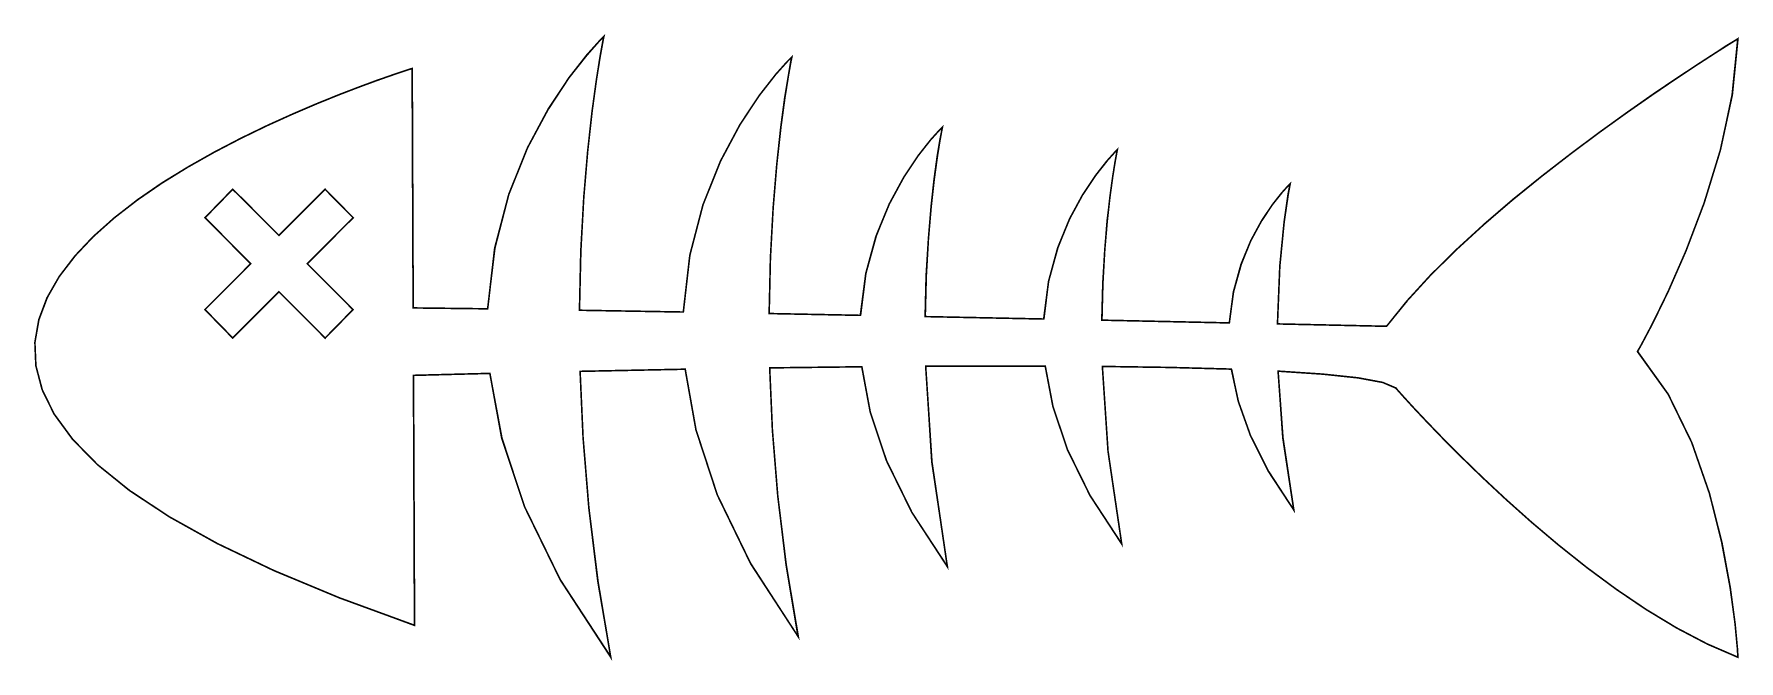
# Model space of a CAD drawing. Extents: x 0 to 6.64, y -0.01 to 2.43.
import ezdxf

# ---------------------------------------------------------------- set-up
doc = ezdxf.new("R2010")
doc.units = 0
doc.layers.get('0').update_dxf_attribs({"linetype": 'CONTINUOUS'})

msp = doc.modelspace()

# ---------------------------------------------------------------- linework, layer by layer
at = {"color": 0, "const_width": 0.00622}
for points in [[(2.2203, 2.4205), (2.202, 2.4022), (2.1534, 2.3483), (2.0844, 2.2602), (2.0043, 2.1395), (1.923, 1.9876), (1.85, 1.8061), (1.795, 1.5965), (1.7676, 1.3601), (1.4776, 1.3636), (1.4738, 2.2961), (1.4644, 2.2932), (1.4373, 2.2844), (1.3946, 2.2699), (1.3378, 2.25), (1.2689, 2.2247), (1.1897, 2.1943), (1.102, 2.1588), (1.0078, 2.1185), (0.9085, 2.0736), (0.8063, 2.0241), (0.703, 1.9703), (0.6002, 1.9123), (0.4998, 1.8503), (0.4038, 1.7844), (0.3138, 1.7148), (0.2318, 1.6418), (0.1595, 1.5653), (0.0987, 1.4857), (0.0513, 1.4031), (0.0192, 1.3175), (0.004, 1.2293), (0.0078, 1.1385), (0.0322, 1.0454), (0.079, 0.95), (0.1503, 0.8526), (0.2476, 0.7534), (0.3729, 0.6524), (0.528, 0.5499), (0.7148, 0.4459), (0.9349, 0.3408), (1.1903, 0.2345), (1.4829, 0.1274), (1.4787, 1.101), (1.7763, 1.1086), (1.8222, 0.8576), (1.9115, 0.589), (2.0508, 0.3039), (2.2471, 0.0031), (2.1971, 0.3001), (2.1617, 0.586), (2.1392, 0.8589), (2.1277, 1.1166), (2.537, 1.1249), (2.579, 0.8887), (2.6621, 0.6354), (2.7927, 0.3664), (2.9777, 0.0826), (2.9306, 0.3622), (2.8976, 0.6313), (2.8767, 0.888), (2.8662, 1.1301), (3.2249, 1.1344), (3.2579, 0.9575), (3.3213, 0.7683), (3.4199, 0.5675), (3.5582, 0.3558), (3.4981, 0.7642), (3.4738, 1.1364), (3.9395, 1.1368), (3.9695, 0.9792), (4.0264, 0.8108), (4.1143, 0.6323), (4.2374, 0.4441), (4.184, 0.8057), (4.162, 1.1357), (4.4252, 1.1318), (4.6644, 1.1253), (4.6915, 0.9997), (4.7391, 0.866), (4.8102, 0.7248), (4.9078, 0.5763), (4.8654, 0.8581), (4.8464, 1.1173), (5.02, 1.1058), (5.1576, 1.0913), (5.2541, 1.0734), (5.3047, 1.0518), (5.3128, 1.0426), (5.3361, 1.0166), (5.3736, 0.9756), (5.4243, 0.9217), (5.4868, 0.8569), (5.5601, 0.7833), (5.6431, 0.7027), (5.7345, 0.6175), (5.8334, 0.5293), (5.9386, 0.4404), (6.0489, 0.3527), (6.1632, 0.2682), (6.2803, 0.189), (6.3992, 0.1171), (6.5187, 0.0545), (6.6377, 0.0031), (6.6355, 0.0379), (6.6266, 0.133), (6.6077, 0.2745), (6.5755, 0.4487), (6.5266, 0.6415), (6.4578, 0.8393), (6.3656, 1.0282), (6.2467, 1.1941), (6.2628, 1.2228), (6.3053, 1.3032), (6.3657, 1.4271), (6.4355, 1.5863), (6.5062, 1.7727), (6.5691, 1.9778), (6.6158, 2.1936), (6.6377, 2.4118), (6.6266, 2.405), (6.5949, 2.3852), (6.5449, 2.3534), (6.4788, 2.3106), (6.399, 2.2577), (6.3077, 2.1957), (6.2073, 2.1257), (6.0999, 2.0486), (5.9881, 1.9652), (5.8739, 1.8767), (5.7596, 1.7841), (5.6478, 1.6882), (5.5405, 1.5901), (5.44, 1.4907), (5.3487, 1.391), (5.2689, 1.292), (5.2296, 1.2929), (5.1286, 1.2951), (4.9916, 1.2981), (4.844, 1.3013), (4.8532, 1.5261), (4.8701, 1.6983), (4.8863, 1.8084), (4.8936, 1.8472), (4.8842, 1.8378), (4.8594, 1.8103), (4.8239, 1.7653), (4.7827, 1.7037), (4.7404, 1.6261), (4.7021, 1.5333), (4.6725, 1.4261), (4.6565, 1.3052), (4.4207, 1.3103), (4.1603, 1.3159), (4.164, 1.4599), (4.1713, 1.5891), (4.181, 1.7025), (4.1918, 1.7984), (4.2024, 1.8755), (4.2115, 1.9324), (4.2179, 1.9675), (4.2203, 1.9795), (4.2089, 1.9682), (4.1788, 1.9347), (4.1357, 1.8799), (4.0856, 1.805), (4.0344, 1.7106), (3.9881, 1.5978), (3.9525, 1.4674), (3.9335, 1.3204), (3.4721, 1.3298), (3.4762, 1.4899), (3.4845, 1.6336), (3.4953, 1.7596), (3.5073, 1.8663), (3.5191, 1.952), (3.5292, 2.0152), (3.5364, 2.0543), (3.5391, 2.0676), (3.5264, 2.055), (3.4928, 2.0178), (3.4449, 1.957), (3.3891, 1.8736), (3.3321, 1.7686), (3.2804, 1.6432), (3.2406, 1.4982), (3.2193, 1.3347), (2.8641, 1.3417), (2.869, 1.558), (2.8796, 1.7526), (2.8938, 1.9232), (2.9098, 2.0678), (2.9256, 2.184), (2.9394, 2.2698), (2.9489, 2.3229), (2.9526, 2.341), (2.9354, 2.3238), (2.89, 2.2733), (2.8254, 2.1907), (2.7505, 2.0776), (2.6745, 1.9353), (2.6063, 1.7652), (2.5551, 1.5689), (2.5297, 1.3476), (2.1252, 1.3545), (2.1306, 1.5854), (2.1419, 1.793), (2.1573, 1.9751), (2.1744, 2.1292), (2.1914, 2.2532), (2.2061, 2.3446), (2.2164, 2.4011), (2.2203, 2.4205)], [(0.7745, 1.8256), (0.8065, 1.7941), (0.9547, 1.6458), (1.103, 1.7941), (1.1346, 1.8256), (1.1659, 1.7937), (1.2124, 1.7465), (1.2436, 1.7152), (1.2433, 1.715), (1.2436, 1.7145), (1.2186, 1.6899), (1.2124, 1.6837), (1.0648, 1.5357), (1.2124, 1.3881), (1.2433, 1.3569), (1.2124, 1.3256), (1.1659, 1.2781), (1.1346, 1.2462), (1.103, 1.2781), (0.9547, 1.4263), (0.7745, 1.2462), (0.7433, 1.2785), (0.6971, 1.3256), (0.6665, 1.3573), (0.6974, 1.3881), (0.8447, 1.5357), (0.6974, 1.684), (0.6665, 1.715), (0.6971, 1.7462), (0.7433, 1.7937), (0.7745, 1.8256)]]:
    msp.add_lwpolyline(points, close=True, dxfattribs=at)
at = {"color": 0}
for points in [[(2.2203, 2.4205), (2.202, 2.4022), (2.1534, 2.3483), (2.0844, 2.2602), (2.0043, 2.1395), (1.923, 1.9876), (1.85, 1.8061), (1.795, 1.5965), (1.7676, 1.3601), (1.4776, 1.3636), (1.4738, 2.2961), (1.4644, 2.2932), (1.4373, 2.2844), (1.3946, 2.2699), (1.3378, 2.25), (1.2689, 2.2247), (1.1897, 2.1943), (1.102, 2.1588), (1.0078, 2.1185), (0.9085, 2.0736), (0.8063, 2.0241), (0.703, 1.9703), (0.6002, 1.9123), (0.4998, 1.8503), (0.4038, 1.7844), (0.3138, 1.7148), (0.2318, 1.6418), (0.1595, 1.5653), (0.0987, 1.4857), (0.0513, 1.4031), (0.0192, 1.3175), (0.004, 1.2293), (0.0078, 1.1385), (0.0322, 1.0454), (0.079, 0.95), (0.1503, 0.8526), (0.2476, 0.7534), (0.3729, 0.6524), (0.528, 0.5499), (0.7148, 0.4459), (0.9349, 0.3408), (1.1903, 0.2345), (1.4829, 0.1274), (1.4787, 1.101), (1.7763, 1.1086), (1.8222, 0.8576), (1.9115, 0.589), (2.0508, 0.3039), (2.2471, 0.0031), (2.1971, 0.3001), (2.1617, 0.586), (2.1392, 0.8589), (2.1277, 1.1166), (2.537, 1.1249), (2.579, 0.8887), (2.6621, 0.6354), (2.7927, 0.3664), (2.9777, 0.0826), (2.9306, 0.3622), (2.8976, 0.6313), (2.8767, 0.888), (2.8662, 1.1301), (3.2249, 1.1344), (3.2579, 0.9575), (3.3213, 0.7683), (3.4199, 0.5675), (3.5582, 0.3558), (3.4981, 0.7642), (3.4738, 1.1364), (3.9395, 1.1368), (3.9695, 0.9792), (4.0264, 0.8108), (4.1143, 0.6323), (4.2374, 0.4441), (4.184, 0.8057), (4.162, 1.1357), (4.4252, 1.1318), (4.6644, 1.1253), (4.6915, 0.9997), (4.7391, 0.866), (4.8102, 0.7248), (4.9078, 0.5763), (4.8654, 0.8581), (4.8464, 1.1173), (5.02, 1.1058), (5.1576, 1.0913), (5.2541, 1.0734), (5.3047, 1.0518), (5.3128, 1.0426), (5.3361, 1.0166), (5.3736, 0.9756), (5.4243, 0.9217), (5.4868, 0.8569), (5.5601, 0.7833), (5.6431, 0.7028), (5.7345, 0.6175), (5.8334, 0.5294), (5.9386, 0.4404), (6.0489, 0.3527), (6.1632, 0.2682), (6.2803, 0.1891), (6.3992, 0.1171), (6.5187, 0.0545), (6.6377, 0.0031), (6.6355, 0.0379), (6.6266, 0.133), (6.6077, 0.2745), (6.5755, 0.4487), (6.5266, 0.6415), (6.4578, 0.8393), (6.3656, 1.0282), (6.2467, 1.1941), (6.2628, 1.2228), (6.3053, 1.3032), (6.3657, 1.4271), (6.4355, 1.5863), (6.5062, 1.7727), (6.5691, 1.9778), (6.6158, 2.1936), (6.6377, 2.4118), (6.6266, 2.405), (6.5949, 2.3852), (6.5449, 2.3534), (6.4788, 2.3106), (6.399, 2.2577), (6.3077, 2.1957), (6.2073, 2.1257), (6.0999, 2.0486), (5.9881, 1.9652), (5.8739, 1.8767), (5.7596, 1.7841), (5.6478, 1.6882), (5.5405, 1.5901), (5.44, 1.4907), (5.3487, 1.391), (5.2689, 1.292), (5.2296, 1.2929), (5.1286, 1.2951), (4.9916, 1.2981), (4.844, 1.3013), (4.8532, 1.5261), (4.8701, 1.6983), (4.8863, 1.8084), (4.8936, 1.8472), (4.8842, 1.8378), (4.8594, 1.8103), (4.8239, 1.7653), (4.7827, 1.7037), (4.7404, 1.6261), (4.7021, 1.5333), (4.6725, 1.4261), (4.6565, 1.3052), (4.4207, 1.3103), (4.1603, 1.3159), (4.164, 1.4599), (4.1713, 1.5891), (4.181, 1.7025), (4.1918, 1.7984), (4.2024, 1.8755), (4.2115, 1.9324), (4.2179, 1.9675), (4.2203, 1.9795), (4.2089, 1.9682), (4.1788, 1.9347), (4.1357, 1.8799), (4.0856, 1.805), (4.0344, 1.7106), (3.9881, 1.5978), (3.9525, 1.4674), (3.9335, 1.3204), (3.4721, 1.3298), (3.4762, 1.4899), (3.4845, 1.6336), (3.4953, 1.7596), (3.5073, 1.8663), (3.5191, 1.952), (3.5292, 2.0152), (3.5364, 2.0543), (3.5391, 2.0676), (3.5264, 2.055), (3.4928, 2.0178), (3.4449, 1.957), (3.3891, 1.8736), (3.3321, 1.7686), (3.2804, 1.6432), (3.2406, 1.4982), (3.2193, 1.3347), (2.8641, 1.3417), (2.869, 1.558), (2.8796, 1.7526), (2.8938, 1.9232), (2.9098, 2.0678), (2.9256, 2.184), (2.9394, 2.2698), (2.9489, 2.3229), (2.9526, 2.341), (2.9354, 2.3238), (2.89, 2.2733), (2.8254, 2.1907), (2.7505, 2.0776), (2.6745, 1.9353), (2.6063, 1.7652), (2.5551, 1.5689), (2.5297, 1.3476), (2.1252, 1.3545), (2.1306, 1.5854), (2.1419, 1.793), (2.1573, 1.9751), (2.1744, 2.1292), (2.1914, 2.2532), (2.2061, 2.3446), (2.2164, 2.4011), (2.2203, 2.4205)], [(0.7745, 1.8256), (0.8065, 1.7941), (0.9547, 1.6458), (1.103, 1.7941), (1.1346, 1.8256), (1.1659, 1.7937), (1.2124, 1.7465), (1.2436, 1.7152), (1.2433, 1.715), (1.2436, 1.7145), (1.2186, 1.6899), (1.2124, 1.6837), (1.0648, 1.5357), (1.2124, 1.3881), (1.2433, 1.3569), (1.2124, 1.3256), (1.1659, 1.2781), (1.1346, 1.2462), (1.103, 1.2781), (0.9547, 1.4263), (0.7745, 1.2462), (0.7433, 1.2785), (0.6971, 1.3256), (0.6665, 1.3573), (0.6974, 1.3881), (0.8447, 1.5357), (0.6974, 1.684), (0.6665, 1.715), (0.6971, 1.7462), (0.7433, 1.7937), (0.7745, 1.8256)]]:
    msp.add_lwpolyline(points, close=True, dxfattribs=at)

doc.saveas('drawing.dxf')
